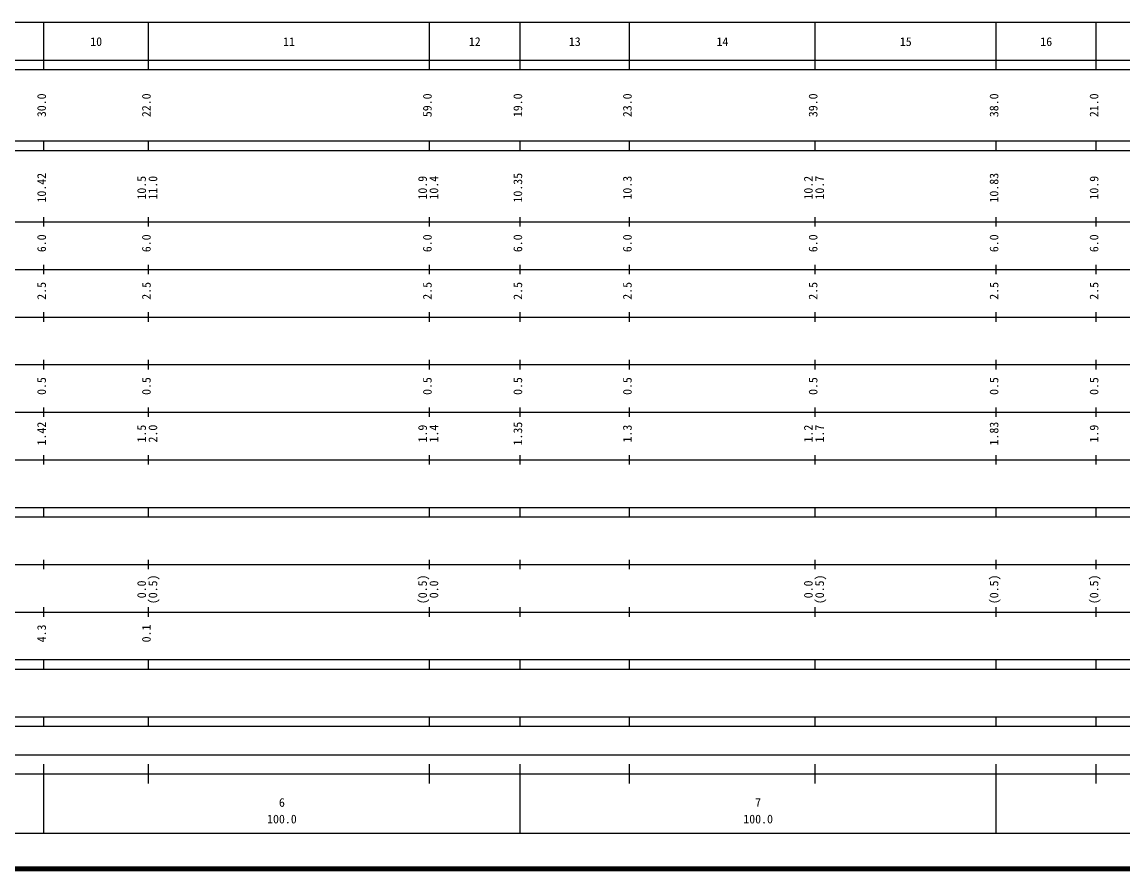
# Model space of a CAD drawing. Units: millimetres on the paper, enlarged 1000 times. Extents: x 40000 to 680000, y 20000 to 380000.
# Drawn here: x 263426 to 494614, y 20000 to 198000 of the extents above; entities that cross this region are included whole.
import ezdxf
from ezdxf.enums import TextEntityAlignment as Align

# ---------------------------------------------------------------- set-up
doc = ezdxf.new("R2010")
doc.units = ezdxf.units.MM
doc.header["$LTSCALE"] = 1000
doc.layers.add('M-TTL', color=2, linetype='Continuous', lineweight=140)
doc.layers.add('M-TTL-BAND', color=7, linetype='Continuous', lineweight=25)
doc.styles.add('ＭＳ ゴシック', font='')
doc.styles.get('ＭＳ ゴシック').set_extended_font_data('MS Gothic')

msp = doc.modelspace()

# ---------------------------------------------------------------- linework, layer by layer
at = {"layer": 'M-TTL'}
msp.add_line((40000, 20000), (680000, 20000), dxfattribs=at)
at = {"layer": 'M-TTL-BAND'}
for p, q in [((68000, 198000), (579000, 198000)), ((268000, 188000), (268000, 198000)), ((290000, 188000), (290000, 198000)), ((349000, 188000), (349000, 198000)), ((368000, 188000), (368000, 198000)), ((391000, 188000), (391000, 198000)), ((430000, 188000), (430000, 198000)), ((468000, 188000), (468000, 198000)), ((489000, 188000), (489000, 198000)), ((40000, 190000), (579000, 190000)), ((40000, 188000), (579000, 188000)), ((40000, 173000), (579000, 173000)), ((268000, 171000), (268000, 173000)), ((290000, 171000), (290000, 173000)), ((349000, 171000), (349000, 173000)), ((368000, 171000), (368000, 173000)), ((391000, 171000), (391000, 173000)), ((430000, 171000), (430000, 173000)), ((468000, 171000), (468000, 173000)), ((489000, 171000), (489000, 173000)), ((40000, 171000), (579000, 171000)), ((40000, 156000), (579000, 156000)), ((268000, 155000), (268000, 157000)), ((290000, 155000), (290000, 157000)), ((349000, 155000), (349000, 157000)), ((368000, 155000), (368000, 157000)), ((391000, 155000), (391000, 157000)), ((430000, 155000), (430000, 157000)), ((468000, 155000), (468000, 157000)), ((489000, 155000), (489000, 157000)), ((46000, 146000), (579000, 146000)), ((268000, 145000), (268000, 147000)), ((290000, 145000), (290000, 147000)), ((349000, 145000), (349000, 147000)), ((368000, 145000), (368000, 147000)), ((391000, 145000), (391000, 147000)), ((430000, 145000), (430000, 147000)), ((468000, 145000), (468000, 147000)), ((489000, 145000), (489000, 147000)), ((268000, 135000), (268000, 137000)), ((290000, 135000), (290000, 137000)), ((349000, 135000), (349000, 137000)), ((368000, 135000), (368000, 137000)), ((391000, 135000), (391000, 137000)), ((430000, 135000), (430000, 137000)), ((468000, 135000), (468000, 137000)), ((489000, 135000), (489000, 137000)), ((52000, 136000), (579000, 136000)), ((46000, 126000), (579000, 126000)), ((268000, 125000), (268000, 127000)), ((290000, 125000), (290000, 127000)), ((349000, 125000), (349000, 127000)), ((368000, 125000), (368000, 127000)), ((391000, 125000), (391000, 127000)), ((430000, 125000), (430000, 127000)), ((468000, 125000), (468000, 127000)), ((489000, 125000), (489000, 127000)), ((52000, 116000), (579000, 116000)), ((268000, 115000), (268000, 117000)), ((290000, 115000), (290000, 117000)), ((349000, 115000), (349000, 117000)), ((368000, 115000), (368000, 117000)), ((391000, 115000), (391000, 117000)), ((430000, 115000), (430000, 117000)), ((468000, 115000), (468000, 117000)), ((489000, 115000), (489000, 117000)), ((268000, 105000), (268000, 107000)), ((290000, 105000), (290000, 107000)), ((349000, 105000), (349000, 107000)), ((368000, 105000), (368000, 107000)), ((391000, 105000), (391000, 107000)), ((430000, 105000), (430000, 107000)), ((468000, 105000), (468000, 107000)), ((489000, 105000), (489000, 107000)), ((46000, 106000), (579000, 106000)), ((40000, 96000), (579000, 96000)), ((268000, 94000), (268000, 96000)), ((290000, 94000), (290000, 96000)), ((349000, 94000), (349000, 96000)), ((368000, 94000), (368000, 96000)), ((391000, 94000), (391000, 96000)), ((430000, 94000), (430000, 96000)), ((468000, 94000), (468000, 96000)), ((489000, 94000), (489000, 96000)), ((40000, 94000), (579000, 94000)), ((49000, 84000), (579000, 84000)), ((268000, 83000), (268000, 85000)), ((290000, 83000), (290000, 85000)), ((349000, 83000), (349000, 85000)), ((368000, 83000), (368000, 85000)), ((391000, 83000), (391000, 85000)), ((430000, 83000), (430000, 85000)), ((468000, 83000), (468000, 85000)), ((489000, 83000), (489000, 85000)), ((40000, 74000), (579000, 74000)), ((268000, 73000), (268000, 75000)), ((290000, 73000), (290000, 75000)), ((349000, 73000), (349000, 75000)), ((368000, 73000), (368000, 75000)), ((391000, 73000), (391000, 75000)), ((430000, 73000), (430000, 75000)), ((468000, 73000), (468000, 75000)), ((489000, 73000), (489000, 75000)), ((40000, 64000), (579000, 64000)), ((268000, 62000), (268000, 64000)), ((290000, 62000), (290000, 64000)), ((349000, 62000), (349000, 64000)), ((368000, 62000), (368000, 64000)), ((391000, 62000), (391000, 64000)), ((430000, 62000), (430000, 64000)), ((468000, 62000), (468000, 64000)), ((489000, 62000), (489000, 64000)), ((40000, 62000), (579000, 62000)), ((40000, 52000), (579000, 52000)), ((268000, 50000), (268000, 52000)), ((290000, 50000), (290000, 52000)), ((349000, 50000), (349000, 52000)), ((368000, 50000), (368000, 52000)), ((391000, 50000), (391000, 52000)), ((430000, 50000), (430000, 52000)), ((468000, 50000), (468000, 52000)), ((489000, 50000), (489000, 52000)), ((40000, 50000), (579000, 50000)), ((71000, 44000), (565000, 44000)), ((268000, 27500), (268000, 42000)), ((290000, 38000), (290000, 42000)), ((349000, 38000), (349000, 42000)), ((368000, 27500), (368000, 42000)), ((391000, 38000), (391000, 42000)), ((430000, 38000), (430000, 42000)), ((468000, 27500), (468000, 42000)), ((489000, 38000), (489000, 42000)), ((40000, 40000), (579000, 40000)), ((68000, 27500), (579000, 27500))]:
    msp.add_line(p, q, dxfattribs=at)

# ---------------------------------------------------------------- texts
at = {"layer": 'M-TTL-BAND', "style": 'ＭＳ ゴシック'}
for s, p in [('10', (279000, 192405)), ('11', (319500, 192405)), ('12', (358500, 192405)), ('13', (379500, 192405)), ('14', (410500, 192405)), ('15', (449000, 192405)), ('16', (478500, 192405)), ('6', (318000, 32523)), ('7', (418000, 32523)), ('100.0', (318000, 29033)), ('100.0', (418000, 29033))]:
    msp.add_text(s, height=1833, dxfattribs=at).set_placement(p, align=Align.BOTTOM_CENTER)
for s, p in [('30.0', (269000, 180500)), ('22.0', (291000, 180500)), ('59.0', (350000, 180500)), ('19.0', (369000, 180500)), ('23.0', (392000, 180500)), ('39.0', (431000, 180500)), ('38.0', (469000, 180500)), ('21.0', (490000, 180500)), ('10.42', (269000, 163174)), ('10.5', (290000, 163174)), ('11.0', (292370, 163174)), ('10.9', (349000, 163174)), ('10.4', (351370, 163174)), ('10.35', (369000, 163174)), ('10.3', (392000, 163174)), ('10.2', (430000, 163174)), ('10.7', (432370, 163174)), ('10.83', (469000, 163174)), ('10.9', (490000, 163174)), ('6.0', (269000, 151500)), ('6.0', (291000, 151500)), ('6.0', (350000, 151500)), ('6.0', (369000, 151500)), ('6.0', (392000, 151500)), ('6.0', (431000, 151500)), ('6.0', (469000, 151500)), ('6.0', (490000, 151500)), ('2.5', (269000, 141500)), ('2.5', (291000, 141500)), ('2.5', (350000, 141500)), ('2.5', (369000, 141500)), ('2.5', (392000, 141500)), ('2.5', (431000, 141500)), ('2.5', (469000, 141500)), ('2.5', (490000, 141500)), ('0.5', (269000, 121500)), ('0.5', (291000, 121500)), ('0.5', (350000, 121500)), ('0.5', (369000, 121500)), ('0.5', (392000, 121500)), ('0.5', (431000, 121500)), ('0.5', (469000, 121500)), ('0.5', (490000, 121500)), ('1.42', (269000, 111500)), ('1.35', (369000, 111500)), ('1.83', (469000, 111500)), ('1.5', (290000, 111500)), ('2.0', (292370, 111500)), ('1.9', (349000, 111500)), ('1.4', (351370, 111500)), ('1.3', (392000, 111500)), ('1.2', (430000, 111500)), ('1.7', (432370, 111500)), ('1.9', (490000, 111500)), ('(0.5)', (292370, 78764)), ('(0.5)', (349000, 78764)), ('(0.5)', (432370, 78764)), ('(0.5)', (469000, 78764)), ('(0.5)', (490000, 78764)), ('0.0', (290000, 78764)), ('0.0', (351370, 78764)), ('0.0', (430000, 78764)), ('4.3', (269000, 69500)), ('0.1', (291000, 69500))]:
    msp.add_text(s, height=1833, rotation=90, dxfattribs=at).set_placement(p, align=Align.BOTTOM_CENTER)

doc.saveas('drawing.dxf')
